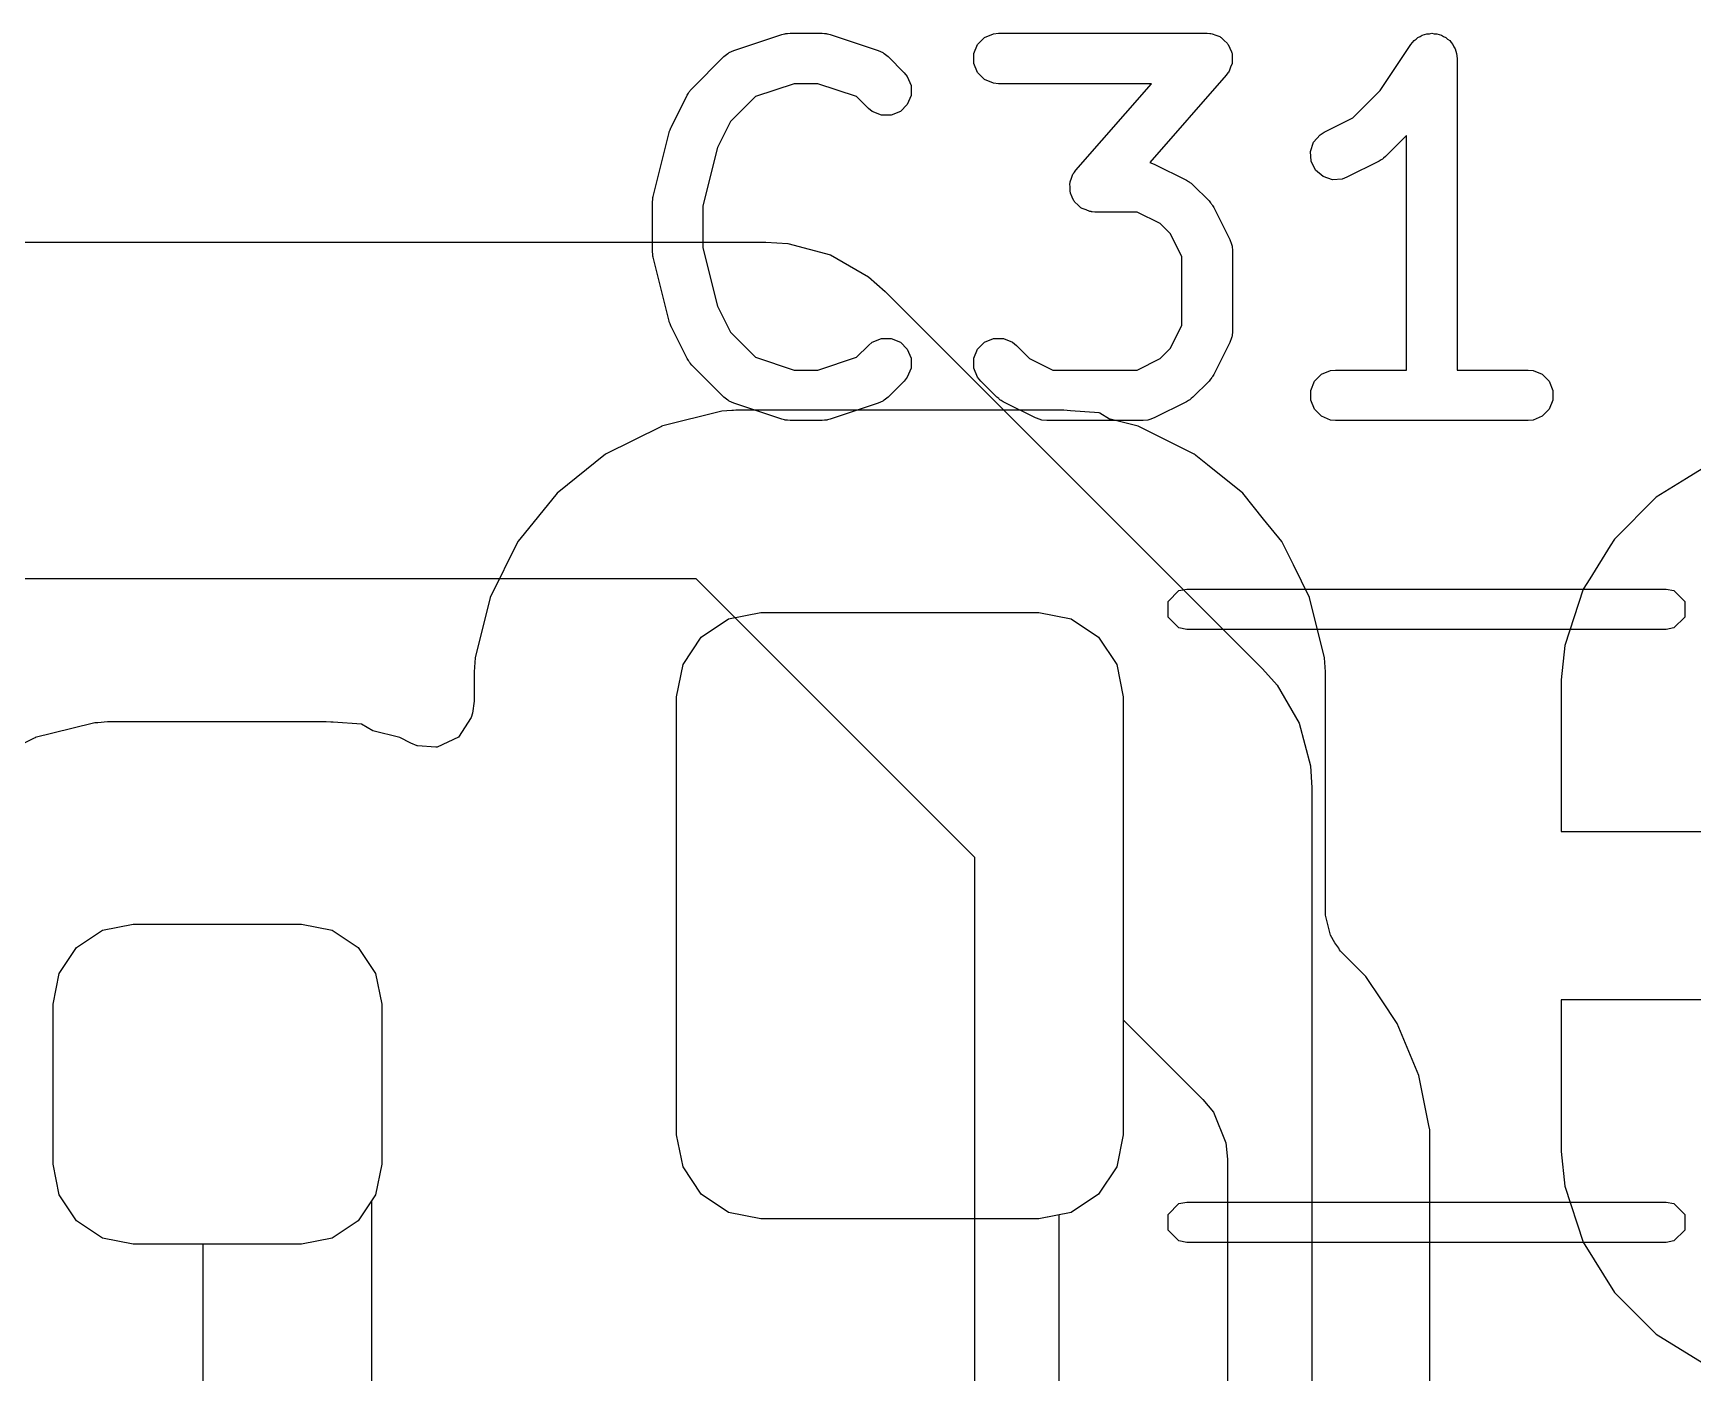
# Model space of a CAD drawing. Header units: inches. Extents: x 1.3 to 5.24, y -7.03 to -1.12.
# Drawn here: x 1.8829 to 2.0768, y -4.1085 to -3.952 of the extents above; entities that cross this region are included whole.
import ezdxf

# ---------------------------------------------------------------- set-up
doc = ezdxf.new("R2010")
doc.units = ezdxf.units.IN
doc.header["$MEASUREMENT"] = 0
for name, color, linetype, true_color in [('F.Cu', 13, 'CONTINUOUS', 0xc83434), ('F.Mask', 201, 'CONTINUOUS', 0xd864ff), ('F.Paste', 253, 'CONTINUOUS', 0xb4a09a), ('F.Silkscreen', 41, 'CONTINUOUS', 0xf2eda1), ('In1.Cu', 91, 'CONTINUOUS', 0x7fc87f)]:
    doc.layers.add(name, color=color, linetype=linetype, true_color=true_color)

msp = doc.modelspace()

# ---------------------------------------------------------------- linework, layer by layer
at = {"layer": 'F.Cu', "linetype": 'CONTINUOUS'}
for p, q in [((1.96337, -3.99615), (1.9563, -3.99791)), ((1.96453, -3.99607), (1.96337, -3.99615)), ((1.96471, -3.99606), (1.96453, -3.99607)), ((1.96453, -3.99607), (1.96453, -3.99607)), ((1.965, -3.99604), (1.96471, -3.99606)), ((1.96471, -3.99606), (1.96471, -3.99606)), ((2.00331, -3.99604), (1.965, -3.99604)), ((2.00371, -3.99607), (2.00331, -3.99604)), ((2.00331, -3.99604), (2.00331, -3.99604)), ((2.00408, -3.9961), (2.00371, -3.99607)), ((2.00371, -3.99607), (2.00371, -3.99607)), ((2.00743, -3.99632), (2.00408, -3.9961)), ((2.00753, -3.99638), (2.00743, -3.99632)), ((2.00865, -3.99707), (2.00753, -3.99638)), ((2.00871, -3.99709), (2.00865, -3.99707)), ((2.01201, -3.99791), (2.00871, -3.99709)), ((1.95629, -3.99792), (1.94977, -4.00115)), ((1.9563, -3.99791), (1.95629, -3.99792)), ((1.9563, -3.99791), (1.9563, -3.99791)), ((2.01853, -4.00115), (2.01201, -3.99791)), ((2.01201, -3.99791), (2.01201, -3.99791)), ((1.94977, -4.00115), (1.9441, -4.00571)), ((2.01855, -4.00116), (2.01853, -4.00115)), ((2.01864, -4.00123), (2.01855, -4.00116)), ((2.01874, -4.00131), (2.01864, -4.00123)), ((2.01864, -4.00123), (2.01864, -4.00123)), ((2.02011, -4.00242), (2.01874, -4.00131)), ((2.01874, -4.00131), (2.01874, -4.00131)), ((2.02421, -4.00571), (2.02011, -4.00242)), ((2.07838, -4.00258), (2.07606, -4.00402)), ((2.07606, -4.00402), (2.07251, -4.00621)), ((1.9441, -4.00571), (1.93977, -4.01109)), ((1.9441, -4.00571), (1.9441, -4.00571)), ((2.02665, -4.00875), (2.02421, -4.00571)), ((2.02421, -4.00571), (2.02421, -4.00571)), ((2.07251, -4.00621), (2.06763, -4.01109)), ((2.02877, -4.01139), (2.02665, -4.00875)), ((1.93953, -4.01139), (1.9363, -4.01791)), ((1.93977, -4.01109), (1.93953, -4.01139)), ((2.03013, -4.01412), (2.02877, -4.01139)), ((2.02877, -4.01139), (2.02877, -4.01139)), ((2.06763, -4.01109), (2.06713, -4.01189)), ((2.06713, -4.01189), (2.06476, -4.01574)), ((2.03201, -4.01791), (2.03013, -4.01412)), ((2.064, -4.01696), (2.06183, -4.02352)), ((2.06476, -4.01574), (2.064, -4.01696)), ((2.064, -4.01696), (2.064, -4.01696)), ((1.9363, -4.01791), (1.93454, -4.02498)), ((1.9363, -4.01791), (1.9363, -4.01791)), ((2.03377, -4.02498), (2.03201, -4.01791)), ((1.96095, -4.02257), (1.96415, -4.02043)), ((1.96415, -4.02043), (1.96791, -4.01969)), ((1.96791, -4.01969), (2.00039, -4.01969)), ((2.00039, -4.01969), (2.00416, -4.02043)), ((2.00416, -4.02043), (2.00735, -4.02257)), ((1.95882, -4.02576), (1.96095, -4.02257)), ((2.00735, -4.02257), (2.00949, -4.02576)), ((1.93454, -4.02498), (1.93443, -4.02662)), ((2.03388, -4.02662), (2.03377, -4.02498)), ((2.06183, -4.02352), (2.06142, -4.02756)), ((2.06183, -4.02352), (2.06183, -4.02352)), ((1.93443, -4.02662), (1.93443, -4.03005)), ((1.95807, -4.02953), (1.95882, -4.02576)), ((2.00949, -4.02576), (2.01024, -4.02953)), ((2.03388, -4.02756), (2.03388, -4.02662)), ((2.03388, -4.02662), (2.03388, -4.02662)), ((2.03388, -4.05505), (2.03388, -4.02756)), ((2.06142, -4.02756), (2.06142, -4.02756)), ((2.06142, -4.02756), (2.06142, -4.04528)), ((2.06142, -4.02756), (2.06142, -4.02756)), ((1.93443, -4.03005), (1.93423, -4.03143)), ((1.93443, -4.03005), (1.93443, -4.03005)), ((1.93443, -4.03005), (1.93443, -4.03005)), ((1.95807, -4.08071), (1.95807, -4.02953)), ((2.01024, -4.02953), (2.01024, -4.06728)), ((1.89011, -4.03257), (1.88741, -4.03324)), ((1.89017, -4.03256), (1.89011, -4.03257)), ((1.89027, -4.03256), (1.89017, -4.03256)), ((1.89046, -4.03255), (1.89027, -4.03256)), ((1.89158, -4.03247), (1.89046, -4.03255)), ((1.89168, -4.03246), (1.89158, -4.03247)), ((1.89172, -4.03246), (1.89168, -4.03246)), ((1.91714, -4.03246), (1.89172, -4.03246)), ((1.91768, -4.0325), (1.91714, -4.03246)), ((1.91714, -4.03246), (1.91714, -4.03246)), ((1.91794, -4.03251), (1.91768, -4.0325)), ((1.91768, -4.0325), (1.91768, -4.0325)), ((1.92125, -4.03274), (1.91794, -4.03251)), ((1.92259, -4.03352), (1.92125, -4.03274)), ((1.93408, -4.03195), (1.93259, -4.03426)), ((1.93423, -4.03143), (1.93408, -4.03195)), ((1.88302, -4.03436), (1.87671, -4.03749)), ((1.88313, -4.03431), (1.88302, -4.03436)), ((1.88314, -4.0343), (1.88313, -4.03431)), ((1.88741, -4.03324), (1.88314, -4.0343)), ((1.88314, -4.0343), (1.88314, -4.0343)), ((1.92572, -4.0343), (1.92259, -4.03352)), ((1.92703, -4.03495), (1.92572, -4.0343)), ((1.92572, -4.0343), (1.92572, -4.0343)), ((1.93259, -4.03426), (1.93009, -4.03541)), ((1.92775, -4.03524), (1.92703, -4.03495)), ((1.9278, -4.03526), (1.92775, -4.03524)), ((1.92994, -4.03543), (1.9278, -4.03526)), ((1.93009, -4.03541), (1.92994, -4.03543)), ((1.93009, -4.03541), (1.93009, -4.03541)), ((2.06142, -4.04528), (2.0811, -4.04528)), ((2.03448, -4.05739), (2.03388, -4.05505)), ((1.88797, -4.05884), (1.89101, -4.05681)), ((1.89101, -4.05681), (1.89459, -4.0561)), ((1.89459, -4.0561), (1.91427, -4.0561)), ((1.91427, -4.0561), (1.91785, -4.05681)), ((1.91785, -4.05681), (1.92088, -4.05884)), ((2.03497, -4.0583), (2.03448, -4.05739)), ((1.88595, -4.06187), (1.88797, -4.05884)), ((1.92088, -4.05884), (1.92291, -4.06187)), ((2.03543, -4.05892), (2.03497, -4.0583)), ((2.03551, -4.05909), (2.03543, -4.05892)), ((2.03565, -4.05926), (2.03551, -4.05909)), ((2.03861, -4.06222), (2.03565, -4.05926)), ((1.88524, -4.06545), (1.88595, -4.06187)), ((1.92291, -4.06187), (1.92362, -4.06545)), ((2.04044, -4.06496), (2.03861, -4.06222)), ((1.88524, -4.08415), (1.88524, -4.06545)), ((1.92362, -4.06545), (1.92362, -4.08415)), ((2.04227, -4.0677), (2.04044, -4.06496)), ((2.0811, -4.06496), (2.06142, -4.06496)), ((2.06142, -4.06496), (2.06142, -4.08268)), ((2.01024, -4.06728), (2.01956, -4.0766)), ((2.0448, -4.0738), (2.04227, -4.0677)), ((2.04595, -4.07962), (2.0448, -4.0738)), ((2.01956, -4.0766), (2.02078, -4.07809)), ((2.02078, -4.07809), (2.02078, -4.07809)), ((2.02078, -4.07809), (2.02225, -4.08164)), ((1.95882, -4.08448), (1.95807, -4.08071)), ((2.04606, -4.08015), (2.04595, -4.07962)), ((2.04608, -4.08024), (2.04606, -4.08015)), ((2.04608, -4.08026), (2.04608, -4.08024)), ((2.04608, -4.12123), (2.04608, -4.08026)), ((2.02225, -4.08164), (2.02244, -4.08356)), ((2.06142, -4.08268), (2.06183, -4.08672)), ((1.88595, -4.08773), (1.88524, -4.08415)), ((1.92362, -4.08415), (1.92291, -4.08773)), ((1.96095, -4.08767), (1.95882, -4.08448)), ((2.02244, -4.08356), (2.02244, -4.13545)), ((2.06183, -4.08672), (2.06183, -4.08672)), ((2.06183, -4.08672), (2.06183, -4.08672)), ((2.06183, -4.08672), (2.064, -4.09327)), ((1.88797, -4.09077), (1.88595, -4.08773)), ((1.92291, -4.08773), (1.92244, -4.08843)), ((1.92244, -4.08843), (1.92244, -4.13545)), ((1.96415, -4.0898), (1.96095, -4.08767)), ((1.89101, -4.09279), (1.88797, -4.09077)), ((1.96791, -4.09055), (1.96415, -4.0898)), ((2.00039, -4.09055), (1.96791, -4.09055)), ((2.00276, -4.09008), (2.00039, -4.09055)), ((2.00276, -4.13545), (2.00276, -4.09008)), ((1.89459, -4.0935), (1.89101, -4.09279)), ((1.90276, -4.0935), (1.89459, -4.0935)), ((1.90276, -4.13545), (1.90276, -4.0935)), ((2.064, -4.09327), (2.064, -4.09327)), ((2.064, -4.09327), (2.06763, -4.09915)), ((2.06763, -4.09915), (2.06763, -4.09915)), ((2.06763, -4.09915), (2.07251, -4.10403)), ((2.07251, -4.10403), (2.07251, -4.10403)), ((2.07251, -4.10403), (2.07838, -4.10765))]:
    msp.add_line(p, q, dxfattribs=at)
at = {"layer": 'F.Mask', "linetype": 'CONTINUOUS'}
for p, q in [((1.96095, -4.02257), (1.96415, -4.02043)), ((1.96415, -4.02043), (1.96791, -4.01969)), ((1.96791, -4.01969), (2.00039, -4.01969)), ((2.00039, -4.01969), (2.00416, -4.02043)), ((2.00416, -4.02043), (2.00735, -4.02257)), ((1.95882, -4.02576), (1.96095, -4.02257)), ((2.00735, -4.02257), (2.00949, -4.02576)), ((1.95807, -4.02953), (1.95882, -4.02576)), ((2.00949, -4.02576), (2.01024, -4.02953)), ((1.95807, -4.08071), (1.95807, -4.02953)), ((2.01024, -4.02953), (2.01024, -4.08071)), ((1.88797, -4.05884), (1.89101, -4.05681)), ((1.89101, -4.05681), (1.89459, -4.0561)), ((1.89459, -4.0561), (1.91427, -4.0561)), ((1.91427, -4.0561), (1.91785, -4.05681)), ((1.91785, -4.05681), (1.92088, -4.05884)), ((1.88595, -4.06187), (1.88797, -4.05884)), ((1.92088, -4.05884), (1.92291, -4.06187)), ((1.88524, -4.06545), (1.88595, -4.06187)), ((1.92291, -4.06187), (1.92362, -4.06545)), ((1.88524, -4.08415), (1.88524, -4.06545)), ((1.92362, -4.06545), (1.92362, -4.08415)), ((1.95882, -4.08448), (1.95807, -4.08071)), ((2.01024, -4.08071), (2.00949, -4.08448)), ((1.88595, -4.08773), (1.88524, -4.08415)), ((1.92362, -4.08415), (1.92291, -4.08773)), ((1.96095, -4.08767), (1.95882, -4.08448)), ((2.00949, -4.08448), (2.00735, -4.08767)), ((1.88797, -4.09077), (1.88595, -4.08773)), ((1.92291, -4.08773), (1.92088, -4.09077)), ((1.96415, -4.0898), (1.96095, -4.08767)), ((2.00735, -4.08767), (2.00416, -4.0898)), ((1.89101, -4.09279), (1.88797, -4.09077)), ((1.92088, -4.09077), (1.91785, -4.09279)), ((1.96791, -4.09055), (1.96415, -4.0898)), ((2.00039, -4.09055), (1.96791, -4.09055)), ((2.00416, -4.0898), (2.00039, -4.09055)), ((1.89459, -4.0935), (1.89101, -4.09279)), ((1.91785, -4.09279), (1.91427, -4.0935)), ((1.91427, -4.0935), (1.89459, -4.0935))]:
    msp.add_line(p, q, dxfattribs=at)
at = {"layer": 'F.Paste', "linetype": 'CONTINUOUS'}
for p, q in [((1.96095, -4.02257), (1.96415, -4.02043)), ((1.96415, -4.02043), (1.96791, -4.01969)), ((1.96791, -4.01969), (2.00039, -4.01969)), ((2.00039, -4.01969), (2.00416, -4.02043)), ((2.00416, -4.02043), (2.00735, -4.02257)), ((1.95882, -4.02576), (1.96095, -4.02257)), ((2.00735, -4.02257), (2.00949, -4.02576)), ((1.95807, -4.02953), (1.95882, -4.02576)), ((2.00949, -4.02576), (2.01024, -4.02953)), ((1.95807, -4.08071), (1.95807, -4.02953)), ((2.01024, -4.02953), (2.01024, -4.08071)), ((1.88797, -4.05884), (1.89101, -4.05681)), ((1.89101, -4.05681), (1.89459, -4.0561)), ((1.89459, -4.0561), (1.91427, -4.0561)), ((1.91427, -4.0561), (1.91785, -4.05681)), ((1.91785, -4.05681), (1.92088, -4.05884)), ((1.88595, -4.06187), (1.88797, -4.05884)), ((1.92088, -4.05884), (1.92291, -4.06187)), ((1.88524, -4.06545), (1.88595, -4.06187)), ((1.92291, -4.06187), (1.92362, -4.06545)), ((1.88524, -4.08415), (1.88524, -4.06545)), ((1.92362, -4.06545), (1.92362, -4.08415)), ((1.95882, -4.08448), (1.95807, -4.08071)), ((2.01024, -4.08071), (2.00949, -4.08448)), ((1.88595, -4.08773), (1.88524, -4.08415)), ((1.92362, -4.08415), (1.92291, -4.08773)), ((1.96095, -4.08767), (1.95882, -4.08448)), ((2.00949, -4.08448), (2.00735, -4.08767)), ((1.88797, -4.09077), (1.88595, -4.08773)), ((1.92291, -4.08773), (1.92088, -4.09077)), ((1.96415, -4.0898), (1.96095, -4.08767)), ((2.00735, -4.08767), (2.00416, -4.0898)), ((1.89101, -4.09279), (1.88797, -4.09077)), ((1.92088, -4.09077), (1.91785, -4.09279)), ((1.96791, -4.09055), (1.96415, -4.0898)), ((2.00039, -4.09055), (1.96791, -4.09055)), ((2.00416, -4.0898), (2.00039, -4.09055)), ((1.89459, -4.0935), (1.89101, -4.09279)), ((1.91785, -4.09279), (1.91427, -4.0935)), ((1.91427, -4.0935), (1.89459, -4.0935))]:
    msp.add_line(p, q, dxfattribs=at)
at = {"layer": 'F.Silkscreen', "linetype": 'CONTINUOUS'}
for p, q in [((1.96476, -3.95399), (1.97038, -3.95211)), ((1.97038, -3.95211), (1.97067, -3.95205)), ((1.97067, -3.95205), (1.97074, -3.95202)), ((1.97074, -3.95202), (1.97084, -3.95201)), ((1.97084, -3.95201), (1.97095, -3.95198)), ((1.97095, -3.95198), (1.97102, -3.95199)), ((1.97102, -3.95199), (1.97132, -3.95196)), ((1.97132, -3.95196), (1.97507, -3.95196)), ((1.97507, -3.95196), (1.97536, -3.95199)), ((1.97536, -3.95199), (1.97543, -3.95198)), ((1.97543, -3.95198), (1.97554, -3.95201)), ((1.97554, -3.95201), (1.97564, -3.95202)), ((1.97564, -3.95202), (1.97571, -3.95205)), ((1.97571, -3.95205), (1.976, -3.95211)), ((1.976, -3.95211), (1.98162, -3.95399)), ((1.99279, -3.95434), (1.99323, -3.95327)), ((1.99323, -3.95327), (1.99405, -3.95246)), ((1.99405, -3.95246), (1.99511, -3.95202)), ((1.99511, -3.95202), (1.99569, -3.95196)), ((1.99569, -3.95196), (2.02006, -3.95196)), ((2.02006, -3.95196), (2.02036, -3.95199)), ((2.02036, -3.95199), (2.02044, -3.95199)), ((2.02044, -3.95199), (2.0205, -3.952)), ((2.0205, -3.952), (2.02064, -3.95202)), ((2.02064, -3.95202), (2.02108, -3.9522)), ((2.02108, -3.9522), (2.02153, -3.95236)), ((2.02153, -3.95236), (2.02161, -3.95242)), ((2.02161, -3.95242), (2.0217, -3.95246)), ((2.0217, -3.95246), (2.02204, -3.9528)), ((2.02204, -3.9528), (2.0224, -3.95311)), ((2.0224, -3.95311), (2.02244, -3.9532)), ((2.02244, -3.9532), (2.02252, -3.95327)), ((2.02252, -3.95327), (2.0227, -3.95372)), ((2.04026, -3.95866), (2.04385, -3.95328)), ((2.04385, -3.95327), (2.04422, -3.95283)), ((2.04385, -3.95328), (2.04385, -3.95327)), ((2.04385, -3.95327), (2.04385, -3.95327)), ((2.04385, -3.95327), (2.04385, -3.95327)), ((2.04422, -3.95283), (2.04446, -3.95267)), ((2.04446, -3.95267), (2.04467, -3.95246)), ((2.04467, -3.95246), (2.04493, -3.95235)), ((2.04493, -3.95235), (2.04517, -3.95219)), ((2.04517, -3.95219), (2.04546, -3.95213)), ((2.04546, -3.95213), (2.04573, -3.95202)), ((2.04573, -3.95202), (2.04602, -3.95202)), ((2.04602, -3.95202), (2.0463, -3.95196)), ((2.0463, -3.95196), (2.04659, -3.95202)), ((2.04659, -3.95202), (2.04688, -3.95202)), ((2.04688, -3.95202), (2.04715, -3.95213)), ((2.04715, -3.95213), (2.04743, -3.95218)), ((2.04743, -3.95218), (2.04768, -3.95235)), ((2.04768, -3.95235), (2.04795, -3.95246)), ((2.04795, -3.95246), (2.04815, -3.95266)), ((2.04815, -3.95266), (2.04839, -3.95282)), ((2.04839, -3.95282), (2.04856, -3.95307)), ((2.04856, -3.95307), (2.04876, -3.95327)), ((2.04876, -3.95327), (2.04887, -3.95354)), ((1.95985, -3.95845), (1.9636, -3.9547)), ((1.9636, -3.9547), (1.96405, -3.95433)), ((1.96405, -3.95433), (1.96415, -3.95429)), ((1.96415, -3.95429), (1.96423, -3.95422)), ((1.96423, -3.95422), (1.96476, -3.95399)), ((1.98162, -3.95399), (1.98215, -3.95422)), ((1.98215, -3.95422), (1.98223, -3.95429)), ((1.98223, -3.95429), (1.98233, -3.95433)), ((1.98233, -3.95433), (1.98278, -3.9547)), ((1.98278, -3.9547), (1.98465, -3.95658)), ((1.99279, -3.95549), (1.99279, -3.95434)), ((2.0227, -3.95372), (2.02291, -3.95415)), ((2.02291, -3.95415), (2.02292, -3.95425)), ((2.02292, -3.95425), (2.02296, -3.95434)), ((2.02296, -3.95434), (2.02296, -3.95482)), ((2.02296, -3.95482), (2.02299, -3.9553)), ((2.04887, -3.95354), (2.04903, -3.95378)), ((2.04903, -3.95378), (2.04909, -3.95407)), ((2.04909, -3.95407), (2.0492, -3.95434)), ((2.0492, -3.95434), (2.04926, -3.95491)), ((2.04926, -3.95491), (2.04926, -3.95491)), ((2.04926, -3.95491), (2.04926, -3.95491)), ((2.04926, -3.95491), (2.04926, -3.95491)), ((2.04926, -3.95491), (2.04926, -3.99133)), ((1.98465, -3.95658), (1.98502, -3.95702)), ((1.98502, -3.95702), (1.98546, -3.95809)), ((1.99323, -3.95655), (1.99279, -3.95549)), ((1.99405, -3.95737), (1.99323, -3.95655)), ((2.02228, -3.95686), (2.01335, -3.96707)), ((2.02246, -3.95661), (2.02228, -3.95686)), ((2.02252, -3.95655), (2.02246, -3.95661)), ((2.02254, -3.9565), (2.02252, -3.95655)), ((2.02262, -3.95639), (2.02254, -3.9565)), ((2.02277, -3.95593), (2.02262, -3.95639)), ((2.02296, -3.95549), (2.02277, -3.95593)), ((2.02299, -3.9553), (2.02296, -3.95539)), ((2.02296, -3.95539), (2.02296, -3.95549)), ((1.9593, -3.95922), (1.95946, -3.95897)), ((1.95946, -3.95897), (1.95949, -3.9589)), ((1.95949, -3.9589), (1.95955, -3.95882)), ((1.95955, -3.95882), (1.95961, -3.95873)), ((1.95961, -3.95873), (1.95967, -3.95868)), ((1.95967, -3.95868), (1.95985, -3.95845)), ((1.9718, -3.95787), (1.96729, -3.95937)), ((1.97459, -3.95787), (1.9718, -3.95787)), ((1.97909, -3.95937), (1.97459, -3.95787)), ((1.98546, -3.95809), (1.98546, -3.95924)), ((1.99511, -3.95781), (1.99405, -3.95737)), ((1.99569, -3.95787), (1.99511, -3.95781)), ((2.01355, -3.95787), (1.99569, -3.95787)), ((2.00471, -3.96797), (2.01355, -3.95787)), ((2.03706, -3.96186), (2.04026, -3.95866)), ((1.95743, -3.96297), (1.9593, -3.95922)), ((1.96729, -3.95937), (1.96437, -3.96229)), ((1.98048, -3.96075), (1.97909, -3.95937)), ((1.98092, -3.96112), (1.98048, -3.96075)), ((1.98502, -3.9603), (1.98421, -3.96112)), ((1.98546, -3.95924), (1.98502, -3.9603)), ((1.95741, -3.96301), (1.95743, -3.96297)), ((1.96437, -3.96229), (1.96285, -3.96532)), ((1.98199, -3.96156), (1.98092, -3.96112)), ((1.98314, -3.96156), (1.98199, -3.96156)), ((1.98421, -3.96112), (1.98314, -3.96156)), ((2.03374, -3.96352), (2.03706, -3.96186)), ((1.95533, -3.97107), (1.9572, -3.96357)), ((1.9572, -3.96357), (1.95722, -3.96353)), ((1.95722, -3.96351), (1.95731, -3.96327)), ((1.95722, -3.96353), (1.95722, -3.96351)), ((1.95731, -3.96327), (1.9574, -3.96303)), ((1.9574, -3.96303), (1.95741, -3.96301)), ((2.03213, -3.96579), (2.03249, -3.9647)), ((2.03249, -3.9647), (2.03325, -3.96383)), ((2.03325, -3.96383), (2.03374, -3.96352)), ((2.04335, -3.96392), (2.0409, -3.96638)), ((2.04335, -3.99133), (2.04335, -3.96392)), ((1.96285, -3.96532), (1.96115, -3.97215)), ((2.03221, -3.96694), (2.03213, -3.96579)), ((2.04038, -3.96677), (2.04013, -3.96693)), ((2.04045, -3.96674), (2.04038, -3.96677)), ((2.04053, -3.96668), (2.04045, -3.96674)), ((2.04062, -3.96662), (2.04053, -3.96668)), ((2.04067, -3.96656), (2.04062, -3.96662)), ((2.0409, -3.96638), (2.04067, -3.96656)), ((2.00422, -3.96889), (2.00438, -3.96844)), ((2.00438, -3.96844), (2.00446, -3.96832)), ((2.00446, -3.96832), (2.00448, -3.96827)), ((2.00448, -3.96827), (2.00454, -3.96822)), ((2.00454, -3.96822), (2.00471, -3.96797)), ((2.01335, -3.96707), (2.01388, -3.96727)), ((2.01388, -3.96727), (2.01763, -3.96915)), ((2.03273, -3.96797), (2.03221, -3.96694)), ((2.0336, -3.96873), (2.03273, -3.96797)), ((2.03469, -3.96909), (2.0336, -3.96873)), ((2.03638, -3.9688), (2.03584, -3.96901)), ((2.04013, -3.96693), (2.03638, -3.9688)), ((2.00401, -3.96953), (2.00404, -3.96944)), ((2.00404, -3.97001), (2.00401, -3.96953)), ((2.00404, -3.96934), (2.00422, -3.96889)), ((2.00404, -3.96944), (2.00404, -3.96934)), ((2.00404, -3.97049), (2.00404, -3.97001)), ((2.00408, -3.97058), (2.00404, -3.97049)), ((2.00409, -3.97068), (2.00408, -3.97058)), ((2.0043, -3.97111), (2.00409, -3.97068)), ((2.01763, -3.96915), (2.01788, -3.9693)), ((2.01788, -3.9693), (2.01795, -3.96933)), ((2.01795, -3.96933), (2.01803, -3.9694)), ((2.01803, -3.9694), (2.01812, -3.96945)), ((2.01812, -3.96945), (2.01817, -3.96951)), ((2.01817, -3.96951), (2.0184, -3.9697)), ((2.0184, -3.9697), (2.02027, -3.97157)), ((2.03584, -3.96901), (2.03469, -3.96909)), ((1.95524, -3.97164), (1.95528, -3.97143)), ((1.95525, -3.97169), (1.95524, -3.97164)), ((1.95524, -3.97179), (1.95525, -3.97169)), ((1.95524, -3.97741), (1.95524, -3.97179)), ((1.95528, -3.97143), (1.9553, -3.97121)), ((1.9553, -3.97121), (1.95531, -3.97117)), ((1.95531, -3.97117), (1.95533, -3.97107)), ((1.96115, -3.97215), (1.96115, -3.97705)), ((2.00448, -3.97155), (2.0043, -3.97111)), ((2.00455, -3.97162), (2.00448, -3.97155)), ((2.0046, -3.97171), (2.00455, -3.97162)), ((2.00496, -3.97203), (2.0046, -3.97171)), ((2.0053, -3.97237), (2.00496, -3.97203)), ((2.00539, -3.97241), (2.0053, -3.97237)), ((2.00546, -3.97247), (2.00539, -3.97241)), ((2.00592, -3.97262), (2.00546, -3.97247)), ((2.00636, -3.97281), (2.00592, -3.97262)), ((2.02027, -3.97157), (2.02046, -3.9718)), ((2.02046, -3.9718), (2.02052, -3.97185)), ((2.02052, -3.97185), (2.02057, -3.97194)), ((2.02057, -3.97194), (2.02064, -3.97202)), ((2.02064, -3.97202), (2.02067, -3.97209)), ((2.02067, -3.97209), (2.02083, -3.97234)), ((2.02083, -3.97234), (2.0227, -3.97609)), ((2.0065, -3.97282), (2.00636, -3.97281)), ((2.00655, -3.97284), (2.0065, -3.97282)), ((2.00663, -3.97283), (2.00655, -3.97284)), ((2.00694, -3.97287), (2.00663, -3.97283)), ((2.01186, -3.97287), (2.00694, -3.97287)), ((2.01456, -3.97421), (2.01186, -3.97287)), ((2.01576, -3.97541), (2.01456, -3.97421)), ((2.01711, -3.97811), (2.01576, -3.97541)), ((2.0227, -3.97609), (2.02291, -3.97663)), ((1.95525, -3.97751), (1.95524, -3.97741)), ((1.95524, -3.97755), (1.95525, -3.97751)), ((1.95528, -3.97777), (1.95524, -3.97755)), ((1.9553, -3.97799), (1.95528, -3.97777)), ((1.95531, -3.97803), (1.9553, -3.97799)), ((1.95533, -3.97813), (1.95531, -3.97803)), ((1.9572, -3.98563), (1.95533, -3.97813)), ((1.96115, -3.97705), (1.96285, -3.98388)), ((2.01711, -3.98609), (2.01711, -3.97811)), ((2.02291, -3.97663), (2.02292, -3.97674)), ((2.02292, -3.97674), (2.02296, -3.97684)), ((2.02296, -3.97684), (2.02301, -3.97741)), ((2.02301, -3.97741), (2.02301, -3.98679)), ((1.96285, -3.98388), (1.96437, -3.98691)), ((1.95722, -3.98567), (1.9572, -3.98563)), ((1.95722, -3.98569), (1.95722, -3.98567)), ((1.95731, -3.98593), (1.95722, -3.98569)), ((1.9574, -3.98617), (1.95731, -3.98593)), ((1.95741, -3.98619), (1.9574, -3.98617)), ((1.95743, -3.98623), (1.95741, -3.98619)), ((1.9593, -3.98998), (1.95743, -3.98623)), ((2.01576, -3.98879), (2.01711, -3.98609)), ((1.96437, -3.98691), (1.96729, -3.98983)), ((1.98048, -3.98845), (1.98092, -3.98808)), ((1.98092, -3.98808), (1.98199, -3.98764)), ((1.98199, -3.98764), (1.98314, -3.98764)), ((1.98314, -3.98764), (1.98421, -3.98808)), ((1.98421, -3.98808), (1.98502, -3.98889)), ((1.99323, -3.98889), (1.99405, -3.98808)), ((1.99405, -3.98808), (1.99511, -3.98764)), ((1.99511, -3.98764), (1.99626, -3.98764)), ((1.99626, -3.98764), (1.99733, -3.98808)), ((1.99733, -3.98808), (1.99778, -3.98845)), ((2.0227, -3.98811), (2.02083, -3.99186)), ((2.02291, -3.98757), (2.0227, -3.98811)), ((2.02292, -3.98746), (2.02291, -3.98757)), ((2.02296, -3.98736), (2.02292, -3.98746)), ((2.02301, -3.98679), (2.02296, -3.98736)), ((1.95946, -3.99023), (1.9593, -3.98998)), ((1.96729, -3.98983), (1.9718, -3.99133)), ((1.97459, -3.99133), (1.97909, -3.98983)), ((1.97909, -3.98983), (1.98048, -3.98845)), ((1.98502, -3.98889), (1.98546, -3.98996)), ((1.98546, -3.98996), (1.98546, -3.99111)), ((1.99279, -3.98996), (1.99323, -3.98889)), ((1.99279, -3.99111), (1.99279, -3.98996)), ((1.99778, -3.98845), (1.99931, -3.98998)), ((1.99931, -3.98998), (2.00201, -3.99133)), ((2.01186, -3.99133), (2.01456, -3.98998)), ((2.01456, -3.98998), (2.01576, -3.98879)), ((1.95949, -3.9903), (1.95946, -3.99023)), ((1.95955, -3.99038), (1.95949, -3.9903)), ((1.95961, -3.99047), (1.95955, -3.99038)), ((1.95967, -3.99052), (1.95961, -3.99047)), ((1.95985, -3.99075), (1.95967, -3.99052)), ((1.9636, -3.9945), (1.95985, -3.99075)), ((1.9718, -3.99133), (1.97459, -3.99133)), ((1.98546, -3.99111), (1.98502, -3.99218)), ((1.99323, -3.99218), (1.99279, -3.99111)), ((2.00201, -3.99133), (2.01186, -3.99133)), ((2.02083, -3.99186), (2.02067, -3.9921)), ((2.0326, -3.99264), (2.03342, -3.99183)), ((2.03342, -3.99183), (2.03448, -3.99139)), ((2.03448, -3.99139), (2.03506, -3.99133)), ((2.03506, -3.99133), (2.04335, -3.99133)), ((2.04926, -3.99133), (2.05756, -3.99133)), ((2.05756, -3.99133), (2.05813, -3.99139)), ((2.05813, -3.99139), (2.0592, -3.99183)), ((2.0592, -3.99183), (2.06001, -3.99264)), ((1.98465, -3.99262), (1.98278, -3.9945)), ((1.98502, -3.99218), (1.98465, -3.99262)), ((1.9936, -3.99262), (1.99323, -3.99218)), ((1.99547, -3.9945), (1.9936, -3.99262)), ((2.02027, -3.99262), (2.0184, -3.9945)), ((2.02046, -3.9924), (2.02027, -3.99262)), ((2.02052, -3.99235), (2.02046, -3.9924)), ((2.02057, -3.99226), (2.02052, -3.99235)), ((2.02064, -3.99218), (2.02057, -3.99226)), ((2.02067, -3.9921), (2.02064, -3.99218)), ((2.03216, -3.99371), (2.0326, -3.99264)), ((2.03216, -3.99486), (2.03216, -3.99371)), ((2.06001, -3.99264), (2.06045, -3.99371)), ((2.06045, -3.99371), (2.06045, -3.99486)), ((1.96405, -3.99486), (1.9636, -3.9945)), ((1.96415, -3.99491), (1.96405, -3.99486)), ((1.96423, -3.99497), (1.96415, -3.99491)), ((1.96476, -3.99521), (1.96423, -3.99497)), ((1.97038, -3.99709), (1.96476, -3.99521)), ((1.98162, -3.99521), (1.976, -3.99709)), ((1.98215, -3.99497), (1.98162, -3.99521)), ((1.98223, -3.99491), (1.98215, -3.99497)), ((1.98233, -3.99486), (1.98223, -3.99491)), ((1.98278, -3.9945), (1.98233, -3.99486)), ((1.9957, -3.99468), (1.99547, -3.9945)), ((1.99575, -3.99474), (1.9957, -3.99468)), ((1.99584, -3.9948), (1.99575, -3.99474)), ((1.99592, -3.99486), (1.99584, -3.9948)), ((1.99599, -3.99489), (1.99592, -3.99486)), ((1.99624, -3.99505), (1.99599, -3.99489)), ((1.99999, -3.99693), (1.99624, -3.99505)), ((2.01763, -3.99505), (2.01388, -3.99693)), ((2.01788, -3.99489), (2.01763, -3.99505)), ((2.01795, -3.99486), (2.01788, -3.99489)), ((2.01803, -3.9948), (2.01795, -3.99486)), ((2.01812, -3.99474), (2.01803, -3.9948)), ((2.01817, -3.99468), (2.01812, -3.99474)), ((2.0184, -3.9945), (2.01817, -3.99468)), ((2.0326, -3.99592), (2.03216, -3.99486)), ((2.03342, -3.99674), (2.0326, -3.99592)), ((2.06001, -3.99592), (2.0592, -3.99674)), ((2.06045, -3.99486), (2.06001, -3.99592)), ((1.97067, -3.99715), (1.97038, -3.99709)), ((1.97074, -3.99718), (1.97067, -3.99715)), ((1.97084, -3.99719), (1.97074, -3.99718)), ((1.97095, -3.99721), (1.97084, -3.99719)), ((1.97102, -3.99721), (1.97095, -3.99721)), ((1.97132, -3.99724), (1.97102, -3.99721)), ((1.97507, -3.99724), (1.97132, -3.99724)), ((1.97536, -3.99721), (1.97507, -3.99724)), ((1.97543, -3.99721), (1.97536, -3.99721)), ((1.97554, -3.99719), (1.97543, -3.99721)), ((1.97564, -3.99718), (1.97554, -3.99719)), ((1.97571, -3.99715), (1.97564, -3.99718)), ((1.976, -3.99709), (1.97571, -3.99715)), ((2.00053, -3.99713), (1.99999, -3.99693)), ((2.00064, -3.99714), (2.00053, -3.99713)), ((2.00074, -3.99718), (2.00064, -3.99714)), ((2.00131, -3.99724), (2.00074, -3.99718)), ((2.01256, -3.99724), (2.00131, -3.99724)), ((2.01314, -3.99718), (2.01256, -3.99724)), ((2.01323, -3.99714), (2.01314, -3.99718)), ((2.01334, -3.99713), (2.01323, -3.99714)), ((2.01388, -3.99693), (2.01334, -3.99713)), ((2.03448, -3.99718), (2.03342, -3.99674)), ((2.03506, -3.99724), (2.03448, -3.99718)), ((2.05756, -3.99724), (2.03506, -3.99724)), ((2.05813, -3.99718), (2.05756, -3.99724)), ((2.0592, -3.99674), (2.05813, -3.99718)), ((2.01548, -4.01839), (2.01676, -4.01711)), ((2.01676, -4.01711), (2.01767, -4.01693)), ((2.01767, -4.01693), (2.07367, -4.01693)), ((2.07367, -4.01693), (2.07458, -4.01711)), ((2.07458, -4.01711), (2.07585, -4.01839)), ((2.01548, -4.0202), (2.01548, -4.01839)), ((2.07585, -4.01839), (2.07585, -4.0202)), ((2.01676, -4.02147), (2.01548, -4.0202)), ((2.07585, -4.0202), (2.07458, -4.02147)), ((2.01767, -4.02165), (2.01676, -4.02147)), ((2.07367, -4.02165), (2.01767, -4.02165)), ((2.07458, -4.02147), (2.07367, -4.02165)), ((2.01548, -4.09004), (2.01676, -4.08876)), ((2.01676, -4.08876), (2.01767, -4.08858)), ((2.01767, -4.08858), (2.07367, -4.08858)), ((2.07367, -4.08858), (2.07458, -4.08876)), ((2.07458, -4.08876), (2.07585, -4.09004)), ((2.01548, -4.09185), (2.01548, -4.09004)), ((2.07585, -4.09004), (2.07585, -4.09185)), ((2.01676, -4.09313), (2.01548, -4.09185)), ((2.07585, -4.09185), (2.07458, -4.09313)), ((2.01767, -4.09331), (2.01676, -4.09313)), ((2.07367, -4.09331), (2.01767, -4.09331)), ((2.07458, -4.09313), (2.07367, -4.09331))]:
    msp.add_line(p, q, dxfattribs=at)
at = {"layer": 'In1.Cu', "linetype": 'CONTINUOUS'}
for p, q in [((1.87823, -3.97638), (1.9685, -3.97638)), ((1.9685, -3.97638), (1.97107, -3.97655)), ((1.97107, -3.97655), (1.97107, -3.97655)), ((1.97107, -3.97655), (1.97604, -3.97788)), ((1.97604, -3.97788), (1.98049, -3.98045)), ((1.98049, -3.98045), (1.98049, -3.98045)), ((1.98049, -3.98045), (1.98242, -3.98214)), ((1.98242, -3.98214), (2.02652, -4.02624)), ((1.96035, -4.01575), (1.87008, -4.01575)), ((1.99291, -4.04831), (1.96035, -4.01575)), ((2.02652, -4.02624), (2.02822, -4.02817)), ((2.02822, -4.02817), (2.02822, -4.02817)), ((2.02822, -4.02817), (2.03079, -4.03262)), ((2.03079, -4.03262), (2.03212, -4.03759)), ((2.03212, -4.03759), (2.03212, -4.03759)), ((2.03212, -4.03759), (2.03228, -4.04016)), ((2.03228, -4.04016), (2.03228, -4.14472)), ((1.99291, -4.14472), (1.99291, -4.04831))]:
    msp.add_line(p, q, dxfattribs=at)

doc.saveas('drawing.dxf')
